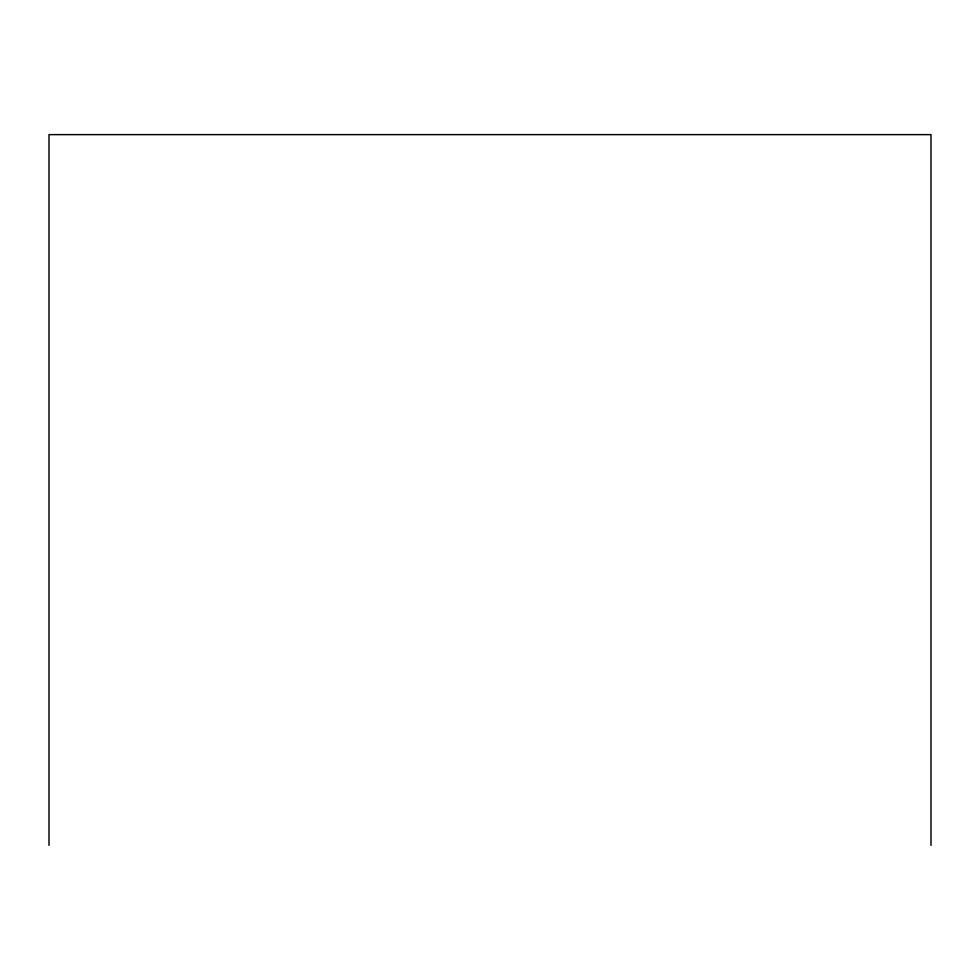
<?xml version="1.0" encoding="UTF-8"?>
<svg xmlns="http://www.w3.org/2000/svg" width="980" height="980" viewBox="0 0 980 980"><rect width="100%" height="100%" fill="white"/><g stroke="black" fill="none" stroke-linecap="round" stroke-linejoin="round"><path stroke-width="1.47" d="M931 845.373L931 134.628L49 134.628L49 845.373"/></g></svg>
